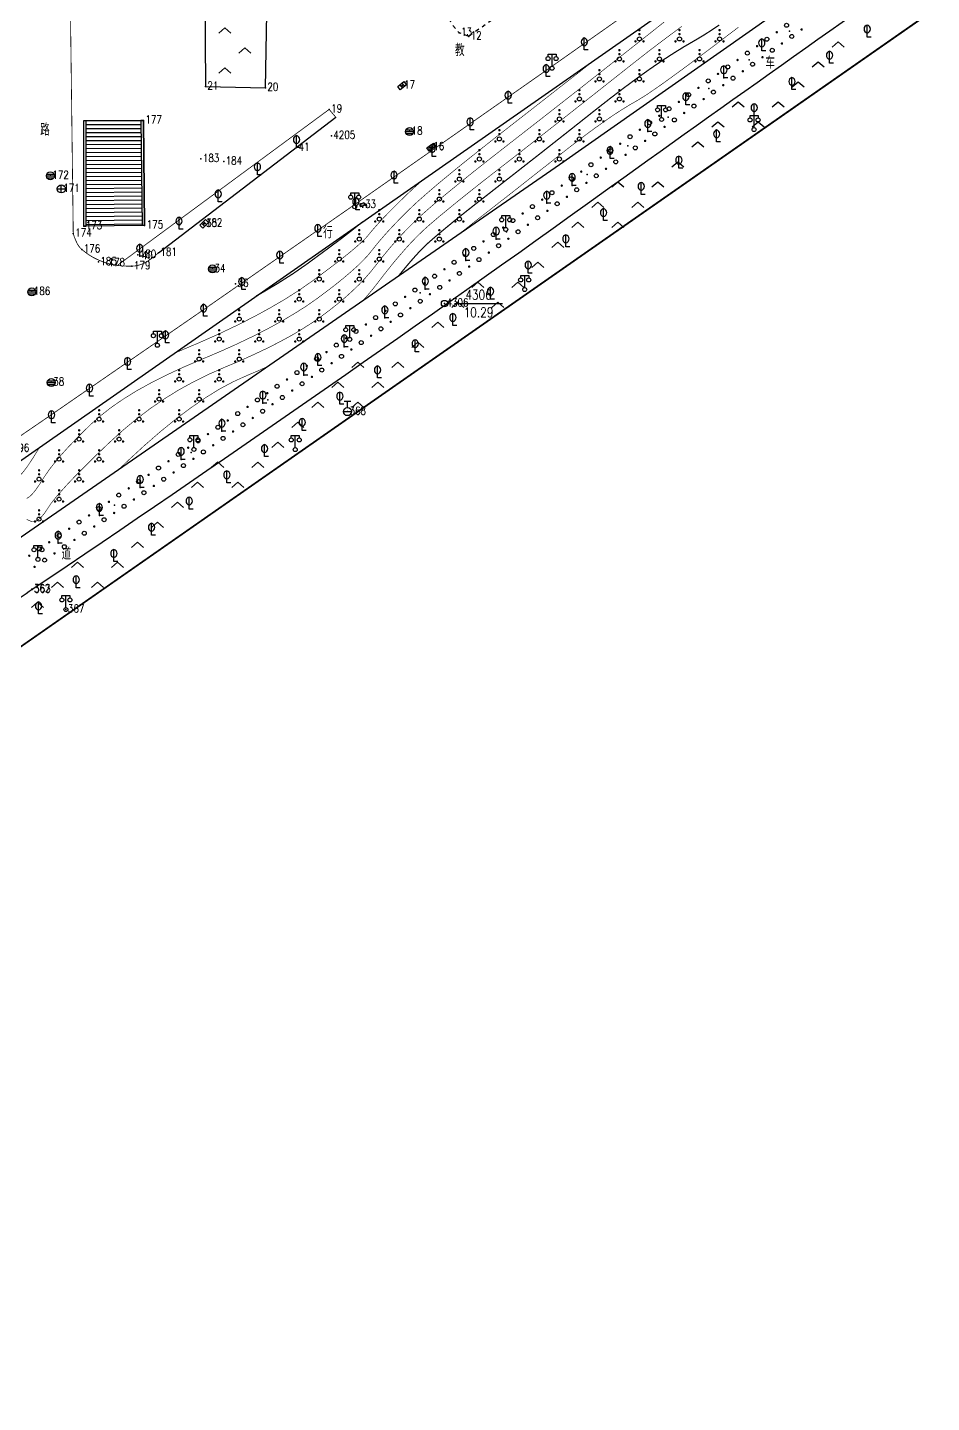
# Model space of a CAD drawing. Extents: x 1196 to 2163, y 619 to 1882.
# Drawn here: x 1879.5 to 1992.4, y 685.3 to 857.1 of the extents above; entities that cross this region are included whole.
import ezdxf
from ezdxf.enums import TextEntityAlignment as Align

# ---------------------------------------------------------------- set-up
doc = ezdxf.new("R2010")
doc.units = 0
doc.header["$LTSCALE"] = 0.5
doc.header["$PDSIZE"] = 0.2
doc.linetypes.add('X6', pattern=[2, 1, -1])
doc.layers.get('0').update_dxf_attribs({"linetype": 'CONTINUOUS'})
doc.layers.add('ASSIST', color=7, linetype='CONTINUOUS', plot=False)
for name, color, linetype in [('COMPONENT', 4, 'CONTINUOUS'), ('DGX', 2, 'CONTINUOUS'), ('DLDW', 11, 'CONTINUOUS'), ('DLSS', 4, 'CONTINUOUS'), ('GXYZ', 2, 'CONTINUOUS'), ('JMD', 6, 'CONTINUOUS'), ('KZD', 1, 'CONTINUOUS'), ('ZBTZ', 3, 'CONTINUOUS'), ('ZDH', 1, 'CONTINUOUS')]:
    doc.layers.add(name, color=color, linetype=linetype)
doc.styles.add('HZ', font='rs.shx', dxfattribs={"width": 0.8, "bigfont": 'hztxt.shx'})
doc.linetypes.add('1161', pattern='A,0,[149,AAA.SHX,S=0.15,R=0,X=0,Y=0],-1.6', length=1.6)

# ---------------------------------------------------------------- blocks, each defined once
blk = doc.blocks.new('gcbj0103')
for p, q in [((-1, 0), (1, 0)), ((-0.9, 0.43), (0.9, 0.43)), ((-0.88, -0.47), (0.88, -0.47))]:
    blk.add_line(p, q)
blk.add_circle((0, 0), 1)
blk = doc.blocks.new('gc041')
for p, q in [((-1, 0.5), (1, 0.5)), ((-1, -0.5), (-1, 0.5)), ((-0.33, 0.5), (-0.33, -0.5)), ((0.33, 0.5), (0.33, -0.5)), ((1, 0.5), (1, -0.5)), ((1, -0.5), (-1, -0.5))]:
    blk.add_line(p, q)
blk = doc.blocks.new('gc097')
for p, q in [((-1, 2.9), (-1, 3.5)), ((-1, 3.5), (1, 3.5)), ((0, 0.5), (0, 3.5)), ((1, 3.5), (1, 2.9))]:
    blk.add_line(p, q)
for centre in [(-1, 2.4), (0, 0), (1, 2.4)]:
    blk.add_circle(centre, 0.5)
blk = doc.blocks.new('gc211')
for p, q in [((0, 0), (-1.5, -1.32)), ((1.5, -1.32), (0, 0))]:
    blk.add_line(p, q)
blk = doc.blocks.new('gcbj0612')
for p, q in [((-0.75, 0.26), (0.16, 0.53)), ((-0.57, -0.34), (0.34, -0.07))]:
    blk.add_line(p, q)
at = {"flags": 128}
for points in [[(-0.73, 0.26), (-0.77, 0.25), (-0.79, 0.23), (-0.81, 0.19), (-0.83, 0.15), (-0.84, 0.1), (-0.84, 0.05), (-0.84, -0.01), (-0.83, -0.07), (-0.81, -0.12), (-0.79, -0.18), (-0.77, -0.23), (-0.74, -0.27), (-0.7, -0.3), (-0.67, -0.33), (-0.63, -0.34), (-0.6, -0.34), (-0.57, -0.34), (-0.54, -0.32), (-0.51, -0.29), (-0.49, -0.25), (-0.48, -0.2), (-0.47, -0.15), (-0.47, -0.1), (-0.48, -0.04), (-0.49, 0.02), (-0.51, 0.07), (-0.54, 0.13), (-0.56, 0.17), (-0.6, 0.21), (-0.63, 0.24), (-0.67, 0.26), (-0.7, 0.27)], [(-0.71, 0.18), (-0.72, 0.17), (-0.75, 0.12), (-0.75, 0.04), (-0.74, -0.06), (-0.7, -0.15), (-0.66, -0.22), (-0.62, -0.25), (-0.6, -0.26), (-0.59, -0.24), (-0.57, -0.2), (-0.56, -0.12), (-0.58, -0.02), (-0.61, 0.08), (-0.66, 0.14), (-0.7, 0.17)]]:
    blk.add_lwpolyline(points, close=True, dxfattribs=at)
blk.add_lwpolyline([(0.3, -0.08), (0.33, -0.07), (0.36, -0.05), (0.38, -0.02), (0.4, 0.02), (0.41, 0.07), (0.42, 0.12), (0.41, 0.18), (0.41, 0.23), (0.39, 0.29), (0.37, 0.35), (0.35, 0.4), (0.32, 0.44), (0.28, 0.48), (0.25, 0.51), (0.21, 0.52), (0.18, 0.53), (0.15, 0.52)], dxfattribs=at)
at = {"extrusion": (0, 0, -1), "flags": 128}
blk.add_lwpolyline([(-0.4, 0.25), (-0.51, 0.28), (-0.61, 0.29), (-0.69, 0.27), (-0.77, 0.2), (-0.81, 0.09), (-0.82, -0.01), (-0.8, -0.06), (-0.76, -0.08), (-0.7, -0.09), (-0.64, -0.09), (-0.59, -0.07), (-0.57, -0.04), (-0.59, -0.01), (-0.63, 0.02), (-0.69, 0.03), (-0.75, 0.03), (-0.79, 0.02), (-0.84, -0.01), (-0.89, -0.1), (-0.91, -0.19), (-0.9, -0.29), (-0.87, -0.38)], dxfattribs=at)
blk.add_lwpolyline([(-0.09, -0.2), (-0.22, -0.54), (0.05, -0.54)], close=True)
blk = doc.blocks.new('gc143')
for p, q in [((0, 0), (0, 3)), ((1, 0), (0, 0))]:
    blk.add_line(p, q)
for centre, start, end in [((0.225, 2), 102.68038, 257.31962), ((-0.225, 2), 282.68038, 77.31962)]:
    blk.add_arc(centre, 1.025, start, end)
blk = doc.blocks.new('gc253')
at = {"const_width": 0.3}
blk.add_lwpolyline([(-0.15, 0, 1), (0.15, 0, 1)], format="xyb", close=True, dxfattribs=at)
blk = doc.blocks.new('gc170')
at = {"linetype": 'Continuous'}
blk.add_circle((0, 0), 0.5, dxfattribs=at)
blk = doc.blocks.new('gc160')
at = {"const_width": 0.3}
for points in [[(-0.15, 2.2, 1), (0.15, 2.2, 1)], [(-0.15, 1.2, 1), (0.15, 1.2, 1)], [(-1.15, -0.6, 1), (-0.85, -0.6, 1)], [(0.85, -0.6, 1), (1.15, -0.6, 1)]]:
    blk.add_lwpolyline(points, format="xyb", close=True, dxfattribs=at)
blk.add_circle((0, 0), 0.5)
blk = doc.blocks.new('gcbj0102')
for p, q in [((-1, 0), (1, 0)), ((0, -1), (0, 1))]:
    blk.add_line(p, q)
blk.add_circle((0, 0), 1)
blk = doc.blocks.new('gc133')
for p, q in [((-1, 0), (1, 0)), ((-0.8, 2.6), (0.8, 2.6)), ((0, 1), (0, 2.6))]:
    blk.add_line(p, q)
blk.add_circle((0, 0), 1)
blk = doc.blocks.new('gc117')
blk.add_circle((0, 0), 0.8)
blk.add_point((0, 0))

msp = doc.modelspace()

# ---------------------------------------------------------------- linework, layer by layer
at = {"linetype": 'Continuous'}
msp.add_line((1895.88, 828.95, 15.28), (1918.04, 845.88, 15.42), dxfattribs=at)
for p in [(1974.73, 856.64), (1969.68, 853.06), (1966.51, 850.81), (1964.62, 849.47), (1959.56, 845.89), (1957.03, 844.09), (1954.51, 842.31), (1949.45, 838.72), (1947.55, 837.37), (1944.39, 835.14), (1939.34, 831.56), (1938.07, 830.66), (1934.28, 827.97), (1928.58, 823.94), (1929.22, 824.39), (1924.17, 820.81), (1919.1, 817.22), (1919.11, 817.23), (1914.04, 813.67), (1908.93, 810.16), (1909.56, 810.59), (1903.82, 806.65), (1898.71, 803.14), (1899.98, 804.01), (1893.6, 799.63), (1890.4, 797.43), (1888.5, 796.12), (1883.36, 792.65), (1880.77, 790.93)]:
    msp.add_point(p, dxfattribs=at)
at = {"layer": 'ASSIST', "linetype": 'Continuous', "flags": 128}
msp.add_lwpolyline([(1886.56, 832.28), (1886.56, 845.49), (1894, 845.49), (1894.16, 832.37)], close=True, dxfattribs=at)
at = {"layer": 'DGX', "linetype": 'Continuous', "const_width": 0.075}
for points in [[(1879.41, 795.63), (1879.72, 795.51), (1879.98, 795.39), (1880.25, 795.36), (1880.52, 795.41), (1880.81, 795.56), (1881.11, 795.79), (1881.41, 796.11), (1881.73, 796.52), (1882.05, 797.01), (1882.46, 797.62), (1883.03, 798.34), (1883.76, 799.19), (1884.64, 800.16), (1885.69, 801.26), (1886.9, 802.47), (1888.27, 803.82), (1889.8, 805.28), (1891.43, 806.76), (1893.1, 808.15), (1894.82, 809.46), (1896.58, 810.67), (1898.38, 811.79), (1900.23, 812.81), (1902.12, 813.75), (1904.05, 814.6), (1905.95, 815.4), (1907.74, 816.21), (1909.43, 817.01), (1911.01, 817.81), (1912.48, 818.61), (1913.84, 819.42), (1915.1, 820.22), (1916.25, 821.02), (1917.31, 821.82), (1918.31, 822.61), (1919.25, 823.4), (1920.11, 824.18), (1920.92, 824.96), (1921.66, 825.73), (1922.33, 826.5), (1922.94, 827.26), (1923.53, 828.02), (1924.12, 828.75), (1924.72, 829.48), (1925.34, 830.19), (1925.96, 830.88), (1926.6, 831.56), (1927.24, 832.22), (1927.9, 832.87), (1928.65, 833.58), (1929.6, 834.42), (1930.74, 835.4), (1932.07, 836.5), (1933.59, 837.74), (1935.3, 839.12), (1937.2, 840.62), (1939.3, 842.26), (1941.52, 843.99), (1943.82, 845.78), (1946.18, 847.63), (1948.62, 849.54), (1951.12, 851.52), (1953.7, 853.55), (1956.35, 855.64), (1959.06, 857.79)], [(1921.39, 822.95), (1921.84, 823.44), (1922.6, 824.34), (1923.34, 825.28), (1924.05, 826.21), (1924.75, 827.09), (1925.42, 827.92), (1926.08, 828.69), (1926.71, 829.42), (1927.32, 830.09), (1927.91, 830.71), (1928.48, 831.28), (1929.11, 831.88), (1929.91, 832.59), (1930.87, 833.41), (1932, 834.34), (1933.28, 835.39), (1934.73, 836.55), (1936.33, 837.82), (1938.1, 839.2), (1939.98, 840.66), (1941.92, 842.18), (1943.92, 843.74), (1945.97, 845.35), (1948.09, 847.02), (1950.26, 848.73), (1952.5, 850.5), (1954.79, 852.31), (1957.06, 854.09), (1959.22, 855.73), (1961.26, 857.24)], [(1933.25, 831.15), (1933.58, 831.41), (1934.6, 832.21), (1935.71, 833.09), (1936.9, 834.01), (1938.12, 834.97), (1939.38, 835.95), (1940.68, 836.97), (1942.02, 838.03), (1943.39, 839.11), (1944.81, 840.22), (1946.25, 841.37), (1947.69, 842.49), (1949.05, 843.53), (1950.34, 844.48), (1951.56, 845.35), (1952.7, 846.14), (1953.78, 846.84), (1954.79, 847.46), (1955.72, 847.99), (1956.94, 848.75), (1958.82, 850.05), (1961.34, 851.88), (1964.52, 854.24), (1968.34, 857.14)], [(1879.43, 798.26), (1879.68, 798.4), (1879.96, 798.64), (1880.28, 798.98), (1880.62, 799.42), (1881, 799.97), (1881.4, 800.61), (1881.87, 801.32), (1882.42, 802.09), (1883.06, 802.89), (1883.78, 803.74), (1884.59, 804.64), (1885.49, 805.58), (1886.47, 806.57), (1887.53, 807.6), (1888.72, 808.64), (1890.05, 809.68), (1891.54, 810.7), (1893.17, 811.71), (1894.96, 812.7), (1896.9, 813.68), (1898.98, 814.65), (1901.22, 815.61), (1903.47, 816.56), (1905.59, 817.51), (1907.58, 818.46), (1909.45, 819.41), (1911.19, 820.36), (1912.8, 821.31), (1914.29, 822.25), (1915.65, 823.2), (1916.9, 824.13), (1918.03, 825), (1919.06, 825.83), (1919.97, 826.61), (1920.78, 827.34), (1921.48, 828.03), (1922.07, 828.66), (1922.55, 829.25), (1923, 829.82), (1923.49, 830.42), (1924.03, 831.04), (1924.6, 831.68), (1925.22, 832.34), (1925.88, 833.03), (1926.58, 833.74), (1927.32, 834.47), (1928.19, 835.29), (1929.29, 836.26), (1930.6, 837.39), (1932.14, 838.67), (1933.89, 840.1), (1935.87, 841.68), (1938.07, 843.42), (1940.49, 845.31), (1943.06, 847.31), (1945.71, 849.39), (1948.45, 851.53), (1950.96, 853.5)], [(1897.82, 816.38), (1898.39, 816.62), (1900.98, 817.72), (1903.43, 818.81), (1905.74, 819.91), (1907.89, 821), (1909.9, 822.1), (1911.77, 823.2), (1913.48, 824.29), (1915.06, 825.39), (1916.48, 826.44), (1917.75, 827.4), (1918.87, 828.26), (1919.83, 829.04), (1920.64, 829.72), (1921.3, 830.32), (1921.81, 830.82), (1922.16, 831.23), (1922.48, 831.63), (1922.87, 832.08), (1923.33, 832.6), (1923.86, 833.17), (1924.47, 833.81), (1925.15, 834.5), (1925.91, 835.25), (1926.74, 836.07), (1927.73, 837), (1928.97, 838.1), (1929.22, 838.32)], [(1890.95, 801.9), (1892.07, 802.97), (1894.14, 804.88), (1896.16, 806.63), (1898.1, 808.21), (1899.99, 809.62), (1901.81, 810.87), (1903.56, 811.95), (1905.25, 812.85), (1906.88, 813.59), (1908.43, 814.25), (1909.5, 814.73)], [(1872.06, 798.39), (1872.75, 798.73), (1874.15, 799.4), (1875.34, 799.96), (1876.33, 800.41), (1877.13, 800.74), (1877.72, 800.96), (1878.12, 801.07), (1878.31, 801.07), (1878.43, 801.06), (1878.61, 801.17), (1878.84, 801.39), (1879.12, 801.73), (1879.45, 802.17), (1879.83, 802.74), (1880.27, 803.41), (1880.76, 804.2), (1881.05, 804.67)]]:
    msp.add_lwpolyline(points, dxfattribs=at)
at = {"layer": 'DGX', "color": 3, "linetype": 'Continuous', "const_width": 0.15}
for points in [[(1925.87, 826.05), (1926.12, 826.36), (1926.81, 827.2), (1927.45, 827.95), (1928.04, 828.62), (1928.57, 829.19), (1929.05, 829.68), (1929.57, 830.17), (1930.23, 830.75), (1931.01, 831.42), (1931.93, 832.18), (1932.97, 833.04), (1934.15, 833.98), (1935.46, 835.02), (1936.91, 836.14), (1938.44, 837.34), (1940.02, 838.57), (1941.65, 839.85), (1943.33, 841.16), (1945.05, 842.52), (1946.83, 843.92), (1948.65, 845.36), (1950.52, 846.84), (1952.37, 848.29), (1954.13, 849.63), (1955.8, 850.86), (1957.37, 851.98), (1958.86, 853), (1960.25, 853.9), (1961.54, 854.7), (1962.75, 855.4), (1964.13, 856.22), (1965.94, 857.41)], [(1908.11, 823.57), (1908.62, 823.84), (1910.73, 825.09), (1912.68, 826.33), (1914.46, 827.57), (1916.06, 828.75), (1917.47, 829.79), (1918.68, 830.69), (1919.69, 831.47), (1920.5, 832.11), (1921.12, 832.61), (1921.39, 832.84)]]:
    msp.add_lwpolyline(points, dxfattribs=at)
at = {"layer": 'DLSS', "linetype": 'Continuous', "flags": 128}
for points, const_width in [([(1881.04, 1189.06), (1881.14, 1156.87), (1885.24, 831.35)], 0.1), ([(1872.96, 775.75), (2152.33, 970.64)], 0.2), ([(1917.21, 846.87), (1890.75, 827.37)], 0.1), ([(1895.88, 828.95), (1918.04, 845.88), (1917.21, 846.87)], 0.1)]:
    msp.add_lwpolyline(points, dxfattribs=dict(at, const_width=const_width))
at = {"layer": 'DLSS', "linetype": 'X6', "elevation": 14.01, "flags": 128}
for points in [[(1986.56, 892.61), (1934.64, 855.99)], [(1934.64, 855.99), (1933.43, 856.44), (1932.47, 857.59), (1932.27, 858.08)]]:
    msp.add_lwpolyline(points, dxfattribs=at)
at = {"layer": 'DLSS', "linetype": 'Continuous', "const_width": 0.1}
msp.add_lwpolyline([(1706.59, 721.05, 0.017307), (1740.62, 730.2, 0.029753), (1759.84, 737.37, 0.002264), (1797.93, 754.41, 0.016867), (1802.95, 756.89, 0.005613), (1818.87, 765.67, 0.016551), (1824.13, 768.88, 0.004146), (1824.78, 769.32, 0.000071), (1862.92, 795.31, 0.002848), (1919.74, 834.52, 0.002246), (1991.3, 884.98)], format="xyb", dxfattribs=at)
at = {"layer": 'DLSS', "linetype": 'Continuous', "flags": 128}
msp.add_lwpolyline([(1895.88, 828.95, 0.1, 0.1, -0.079505), (1894.09, 827.66, 0.1, 0.1, -0.112858), (1892.57, 827.28, 0.1, 0.1, -0.03502), (1890.75, 827.37, 0.1, 0.1, -0.045935), (1889.4, 827.67, 0.1, 0.1, -0.049643), (1887.72, 828.38, 0.1, 0.1, -0.052554), (1886.31, 829.37, 0.1, 0.1, -0.091412), (1885.77, 830.04, 0.1, 0.1, -0.055567), (1885.24, 831.35, 0.1, 0.1, 0)], format="xyseb", dxfattribs=at)
at = {"layer": 'JMD', "linetype": 'Continuous'}
for p, q in [((1886.56, 845.49), (1886.86, 845.49)), ((1886.56, 832.28), (1886.56, 845.49)), ((1886.86, 832.28), (1886.86, 845.49)), ((1886.86, 845.49), (1893.7, 845.48)), ((1894, 845.49), (1893.7, 845.48)), ((1893.7, 845.48), (1893.86, 832.37)), ((1894.16, 832.37), (1894, 845.49)), ((1886.86, 844.99), (1893.7, 844.99)), ((1886.86, 844.49), (1893.71, 844.49)), ((1886.86, 843.99), (1893.71, 843.99)), ((1886.86, 843.49), (1893.72, 843.5)), ((1886.86, 842.99), (1893.73, 843)), ((1886.86, 842.49), (1893.73, 842.51)), ((1886.86, 841.99), (1893.74, 842.01)), ((1886.86, 841.49), (1893.75, 841.51)), ((1886.86, 840.99), (1893.75, 841.02)), ((1886.86, 840.49), (1893.76, 840.52)), ((1886.86, 839.99), (1893.76, 840.02)), ((1886.86, 839.49), (1893.77, 839.53)), ((1886.86, 838.99), (1893.78, 839.03)), ((1886.86, 838.49), (1893.78, 838.53)), ((1886.86, 837.99), (1893.79, 838.04)), ((1886.86, 837.49), (1893.8, 837.54)), ((1886.86, 836.99), (1893.8, 837.05)), ((1886.86, 836.49), (1893.81, 836.55)), ((1886.86, 835.99), (1893.81, 836.05)), ((1886.86, 835.49), (1893.82, 835.56)), ((1886.86, 834.99), (1893.83, 835.06)), ((1886.86, 834.49), (1893.83, 834.56)), ((1886.86, 833.99), (1893.84, 834.07)), ((1886.86, 833.49), (1893.85, 833.57)), ((1886.56, 832.28), (1886.86, 832.28)), ((1886.86, 832.99), (1893.85, 833.07)), ((1886.86, 832.49), (1893.86, 832.58)), ((1894.16, 832.37), (1893.86, 832.37))]:
    msp.add_line(p, q, dxfattribs=at)
at = {"layer": 'KZD', "linetype": 'Continuous'}
msp.add_line((1932.87, 822.61), (1938.87, 822.61), dxfattribs=at)
at = {"layer": 'ZBTZ', "linetype": '1161', "flags": 128}
msp.add_lwpolyline([(2121.82, 1026.51), (2151.19, 995.67), (2151.42, 993.36), (2151.53, 990.43), (2151.53, 989.01), (2151.38, 988.34), (2151, 986.93), (2150.02, 985.07), (2148.29, 982.5), (2146.19, 980.09), (2145.7, 979.78), (2096.33, 944.91), (2043.54, 908.4), (1945.97, 839.94), (1866.41, 784.94), (1844, 770.51), (1793.75, 739.61), (1787.35, 736.36), (1781.6, 733.16), (1764.84, 723.95), (1752.6, 717.55), (1721.55, 702.1), (1708.19, 695.67), (1705.97, 707.37), (1715.25, 709.14), (1713.33, 719.29), (1713.39, 719.89), (1741.42, 727.61), (1760.94, 734.89), (1799.05, 751.94), (1804.24, 754.5), (1825.48, 766.53), (1841.91, 776.8), (1864.56, 793.15), (1992.85, 882.76), (2000.01, 888.8), (2003.78, 892.56), (2012.65, 902.66), (2015.54, 906.34), (2020.91, 915), (2025.38, 925.02), (2030.02, 940.68), (2031.48, 947.7), (2032.67, 959.12), (2038.74, 959.05), (2038.79, 969.11), (2032.71, 969.19), (2030.8, 1037.78), (2029.78, 1088.82), (2027.96, 1095.29), (2025.31, 1099.93), (2022.41, 1105.06), (2019.03, 1109.61), (2017.02, 1111.92), (2001.14, 1128.32), (1942.65, 1190.71), (1941.55, 1191.89), (1941.02, 1193.1), (1940.91, 1193.98), (1940.93, 1194.88), (1941.08, 1195.88), (1941.44, 1197.02), (1942.05, 1198.13), (1942.56, 1198.77), (1943.3, 1199.49), (1944.46, 1200.39), (1945.46, 1200.71), (1947.06, 1201.06), (1949.3, 1201.03), (1953.93, 1200.94), (1955.83, 1200.74), (2121.12, 1027.25)], close=True, dxfattribs=at)
at = {"layer": 'ZBTZ', "linetype": 'Continuous', "flags": 128}
msp.add_lwpolyline([(1712.61, 685.29), (1799.02, 729.95), (1805.16, 733.47), (1828.1, 750.84), (1854.79, 767.91), (1872.96, 775.75), (2152.33, 970.64)], dxfattribs=at)
msp.add_lwpolyline([(2046.94, 903.45, 0.005433), (1949.47, 835.06, -0.007658), (1880.11, 786.86, -0.00086), (1874.12, 782.84, -0.001175), (1869.72, 779.93, -0.005991), (1847.19, 765.42, -0.003325), (1806.09, 740.04, -0.001199), (1797.98, 735.13, -0.007573), (1796.69, 734.38, -0.018669), (1793.74, 732.86, 0.015755), (1790.23, 731.09, 0.003774), (1784.56, 727.94, -0.003526), (1778.49, 724.56, -0.000878), (1767.7, 718.68, -0.003996), (1765.32, 717.41, -0.000411), (1761.09, 715.2, 0.000304), (1755.38, 712.23, 0.000159), (1752.75, 710.85, -0.000182), (1750.45, 709.65, -0.004776), (1744.63, 706.68, -0.002409)], format="xyb", dxfattribs=at)
at = {"layer": 'ZBTZ', "linetype": 'Continuous', "elevation": 16.09, "flags": 128}
msp.add_lwpolyline([(1901.68, 861.38), (1901.74, 849.71), (1909.24, 849.57), (1909.46, 861.23)], close=True, dxfattribs=at)
at = {"layer": 'ZDH', "linetype": 'Continuous'}
for p in [(1933.43, 856.44, 15.15), (1933.43, 856.44, 15.15), (1933.43, 856.44, 15.15), (1934.64, 855.99, 15.05), (1934.64, 855.99, 15.05), (1934.64, 855.99, 15.05), (1901.74, 849.71, 15.57), (1901.74, 849.71, 15.57), (1901.74, 849.71, 15.57), (1909.24, 849.57, 15.6), (1909.24, 849.57, 15.6), (1909.24, 849.57, 15.6), (1926.32, 849.83, 15.18), (1926.32, 849.83, 15.18), (1926.32, 849.83, 15.18), (1894, 845.49, 21.11), (1917.21, 846.87, 15.42), (1917.21, 846.87, 15.42), (1917.21, 846.87, 15.42), (1927.26, 844.09, 15.25), (1927.26, 844.09, 15.25), (1927.26, 844.09, 15.25), (1913.14, 842.09, 15.53), (1913.14, 842.09, 15.53), (1913.14, 842.09, 15.53), (1917.48, 843.58, 15.31), (1929.97, 842.16, 15.18), (1929.97, 842.16, 15.18), (1929.97, 842.16, 15.18), (1901.18, 840.68, 15.45), (1904.03, 840.35, 15.44), (1882.38, 838.57, 15.27), (1883.75, 836.94, 15.25), (1921.44, 834.92, 15.43), (1921.44, 834.92, 15.43), (1921.44, 834.92, 15.43), (1886.56, 832.28, 15.38), (1894.16, 832.37, 15.41), (1901.56, 832.62, 15.31), (1901.59, 832.56, 15.3), (1901.59, 832.56, 15.3), (1901.59, 832.56, 15.3), (1885.24, 831.35, 15.23), (1886.31, 829.37, 15.24), (1893.3, 828.68, 15.47), (1893.55, 828.51, 15.45), (1893.55, 828.51, 15.45), (1893.55, 828.51, 15.45), (1895.88, 828.95, 15.28), (1888.38, 827.8, 15.25), (1889.4, 827.67, 15.24), (1892.57, 827.28, 15.28), (1902.64, 826.93, 15.36), (1902.64, 826.93, 15.36), (1902.64, 826.93, 15.36), (1905.51, 825.07, 15.77), (1905.51, 825.07, 15.77), (1905.51, 825.07, 15.77), (1880.06, 824.06, 15.21), (1931.61, 822.61, 10.29), (1931.62, 822.61, 10.29), (1931.62, 822.61, 10.29), (1931.62, 822.61, 10.29), (1931.62, 822.61, 10.29), (1931.62, 822.61, 10.29), (1931.62, 822.61, 10.29), (1882.49, 812.74, 15.11), (1882.49, 812.74, 15.11), (1882.49, 812.74, 15.11), (1919.5, 809.1, 10.77), (1919.5, 809.1, 10.77), (1880.07, 786.92, 11.69), (1880.07, 786.92, 11.69), (1880.11, 786.86, 11.69), (1880.11, 786.86, 11.69), (1884.32, 784.37, 11.74), (1884.32, 784.37, 11.74)]:
    msp.add_point(p, dxfattribs=at)

# ---------------------------------------------------------------- block references
at = {"layer": 'COMPONENT', "linetype": 'Continuous', "xscale": 0.5, "yscale": 0.5}
for name, p in [('gcbj0103', (1927.26, 844.09, 15.43)), ('gcbj0103', (1882.38, 838.57, 15.27)), ('gcbj0102', (1883.75, 836.94, 15.25)), ('gcbj0612', (1921.44, 834.92, 15.43)), ('gcbj0103', (1902.64, 826.93, 15.43)), ('gcbj0103', (1880.06, 824.06, 15.21)), ('gcbj0103', (1882.49, 812.74, 15.43))]:
    msp.add_blockref(name, p, dxfattribs=at)
at = {"layer": 'DLDW', "linetype": 'Continuous', "xscale": 0.5, "yscale": 0.5}
for p in [(1945.05, 852.01, 14.66), (1958.73, 845.61, 8.39), (1970.28, 844.35, 11.78), (1920.4, 834.7, 14.66), (1939.26, 831.87, 8.39), (1941.63, 824.36, 11.78), (1919.78, 818.13, 8.39), (1895.75, 817.39, 14.66), (1900.31, 804.38, 8.39), (1912.97, 804.36, 11.78), (1880.83, 790.64, 8.39), (1884.32, 784.37, 11.74)]:
    msp.add_blockref('gc097', p, dxfattribs=at)
at = {"layer": 'GXYZ', "linetype": 'Continuous', "xscale": 0.5, "yscale": 0.5, "zscale": 0.5}
for p, rotation in [((1926.32, 849.83, 15.18), 39.13727794964452), ((1929.97, 842.16, 15.18), 36.45651497924128), ((1901.59, 832.56, 15.3), 45.01788222435399)]:
    msp.add_blockref('gc041', p, dxfattribs=dict(at, rotation=rotation))
at = {"layer": 'GXYZ', "linetype": 'Continuous', "xscale": 0.5, "yscale": 0.5}
msp.add_blockref('gc133', (1919.5, 809.1, 10.77), dxfattribs=at)
at = {"layer": 'KZD', "linetype": 'Continuous', "xscale": 0.5, "yscale": 0.5}
msp.add_blockref('gc117', (1931.62, 822.61, 10.29), dxfattribs=at)
at = {"layer": 'ZBTZ', "linetype": 'Continuous', "xscale": 0.5, "yscale": 0.5}
for name, p, rotation in [('gc170', (1974.34, 857.38, 15.84), 215.3294433869797), ('gc170', (1971.89, 855.64, 15.84), 215.3607922296373), ('gc253', (1973.12, 856.51, 15.84), 215.3451178083085), ('gc170', (1975, 855.98, 15.84), 35.33229477058372), ('gc253', (1976.22, 856.85, 15.84), 35.316616013437), ('gc170', (1969.45, 853.9, 15.84), 215.3921410722949), ('gc253', (1970.67, 854.77, 15.84), 215.3764666509661), ('gc170', (1972.55, 854.25, 15.84), 35.36365228487717), ('gc253', (1973.77, 855.11, 15.84), 35.34797352773044), ('gc170', (1967, 852.17, 15.84), 215.4234899149525), ('gc253', (1968.23, 853.04, 15.84), 215.4078154936238), ('gc170', (1970.1, 852.51, 15.84), 35.39500979917061), ('gc253', (1971.33, 853.38, 15.84), 35.37933104202389), ('gc170', (1964.56, 850.43, 15.84), 215.4548387576101), ('gc253', (1965.78, 851.3, 15.84), 215.4391643362813), ('gc170', (1967.66, 850.77, 15.84), 35.42636731346406), ('gc253', (1968.88, 851.64, 15.84), 35.41068855631734), ('gc170', (1962.12, 848.69, 15.84), 215.4861876002678), ('gc253', (1963.34, 849.56, 15.84), 215.4705131789389), ('gc170', (1965.21, 849.03, 15.84), 35.45772482775751), ('gc253', (1966.44, 849.9, 15.84), 35.44204607061079), ('gc170', (1959.67, 846.94, 15.84), 215.5175364429253), ('gc253', (1960.89, 847.81, 15.84), 215.5018620215965), ('gc170', (1962.77, 847.29, 15.84), 35.48908234205096), ('gc253', (1963.99, 848.16, 15.84), 35.47340358490423), ('gc170', (1957.23, 845.2, 15.84), 215.5488852855829), ('gc253', (1958.45, 846.07, 15.84), 215.5332108642542), ('gc170', (1960.33, 845.55, 15.84), 35.52043985634441), ('gc253', (1961.55, 846.42, 15.84), 35.50476109919769), ('gc170', (1954.79, 843.46, 15.84), 215.5802341282406), ('gc253', (1956.01, 844.33, 15.84), 215.5645597069117), ('gc170', (1957.89, 843.8, 15.84), 35.55179737063782), ('gc253', (1959.11, 844.68, 15.84), 35.53611861349111), ('gc170', (1952.35, 841.71, 15.84), 215.6115829708981), ('gc253', (1953.57, 842.58, 15.84), 215.5959085495693), ('gc170', (1955.45, 842.06, 15.84), 35.58315488493127), ('gc253', (1956.67, 842.93, 15.84), 35.56747612778455), ('gc170', (1949.91, 839.96, 15.84), 215.6429318135557), ('gc253', (1951.13, 840.84, 15.84), 215.6272573922269), ('gc170', (1953.01, 840.31, 15.84), 35.61451239922472), ('gc253', (1954.23, 841.19, 15.84), 35.598833642078), ('gc170', (1947.48, 838.21, 15.84), 215.6742806562133), ('gc253', (1948.7, 839.09, 15.84), 215.6586062348845), ('gc170', (1950.57, 838.57, 15.84), 35.64586991351817), ('gc253', (1951.79, 839.44, 15.84), 35.63019115637145), ('gc170', (1945.04, 836.46, 15.84), 215.6186707514486), ('gc253', (1946.26, 837.34, 15.84), 215.64987903064), ('gc170', (1948.13, 836.82, 15.84), 35.67522129697009), ('gc253', (1949.35, 837.69, 15.84), 35.66154867066489), ('gc170', (1942.6, 834.72, 15.84), 215.556254193066), ('gc253', (1943.82, 835.59, 15.84), 215.5874624722573), ('gc170', (1945.69, 835.07, 15.84), 35.61283908635136), ('gc253', (1946.91, 835.94, 15.84), 35.64403019166075), ('gc170', (1940.16, 832.98, 15.84), 215.4938376346833), ('gc253', (1941.38, 833.85, 15.84), 215.5250459138746), ('gc170', (1943.25, 833.32, 15.84), 35.55045687573264), ('gc253', (1944.47, 834.2, 15.84), 35.58164798104202), ('gc170', (1937.71, 831.23, 15.84), 215.4314210763006), ('gc253', (1938.94, 832.1, 15.84), 215.462629355492), ('gc170', (1940.81, 831.58, 15.84), 35.48807466511398), ('gc253', (1942.03, 832.45, 15.84), 35.5192657704233), ('gc170', (1935.27, 829.5, 15.84), 215.3690045179179), ('gc253', (1936.49, 830.37, 15.84), 215.4002127971093), ('gc170', (1938.37, 829.84, 15.84), 35.42569245449524), ('gc253', (1939.59, 830.71, 15.84), 35.45688355980458), ('gc253', (1934.05, 828.63, 15.84), 215.3377962387266), ('gc170', (1935.92, 828.1, 15.84), 35.36331024387652), ('gc253', (1937.15, 828.97, 15.84), 35.39450134918586), ('gc253', (1931.6, 826.89, 15.84), 215.2753796803439), ('gc170', (1932.82, 827.76, 15.84), 215.3065879595352), ('gc170', (1933.48, 826.37, 15.84), 35.3009280332578), ('gc253', (1934.7, 827.23, 15.84), 35.33211913856713), ('gc253', (1929.15, 825.16, 15.84), 215.2129631219612), ('gc170', (1930.37, 826.03, 15.84), 215.2441714011526), ('gc170', (1931.03, 824.63, 15.84), 35.23854582263908), ('gc253', (1932.25, 825.5, 15.84), 35.26973692794842), ('gc253', (1926.69, 823.44, 15.84), 215.1505465635786), ('gc170', (1927.92, 824.3, 15.84), 215.1817548427699), ('gc170', (1928.58, 822.9, 15.84), 35.17616361202036), ('gc253', (1929.8, 823.77, 15.84), 35.20735471732969), ('gc253', (1924.24, 821.71, 15.84), 215.0881300051959), ('gc170', (1925.47, 822.57, 15.84), 215.1193382843872), ('gc170', (1926.12, 821.18, 15.84), 35.11378140140163), ('gc253', (1927.35, 822.04, 15.84), 35.14497250671101), ('gc253', (1921.79, 819.99, 15.84), 215.0257134468132), ('gc170', (1923.01, 820.85, 15.84), 215.0569217260045), ('gc170', (1923.67, 819.45, 15.84), 35.05139919078291), ('gc253', (1924.89, 820.32, 15.84), 35.0825902960923), ('gc253', (1919.33, 818.27, 15.84), 214.9632968884305), ('gc170', (1920.56, 819.13, 15.84), 214.9945051676218), ('gc170', (1921.21, 817.73, 15.84), 34.98901698016419), ('gc253', (1922.44, 818.59, 15.84), 35.02020808547356), ('gc253', (1916.87, 816.55, 15.84), 214.9008803300479), ('gc170', (1918.1, 817.41, 15.84), 214.9320886092391), ('gc170', (1918.75, 816.01, 15.84), 34.92663476954547), ('gc253', (1919.98, 816.87, 15.84), 34.95782587485485), ('gc253', (1914.41, 814.83, 15.84), 214.8384637716651), ('gc170', (1915.64, 815.69, 15.84), 214.8696720508565), ('gc170', (1916.29, 814.3, 15.84), 34.86425255892674), ('gc253', (1917.52, 815.15, 15.84), 34.89544366423613), ('gc253', (1911.94, 813.12, 15.84), 214.7760472132825), ('gc170', (1913.18, 813.98, 15.84), 214.8072554924738), ('gc170', (1913.83, 812.58, 15.84), 34.80187034830807), ('gc253', (1915.06, 813.44, 15.84), 34.8330614536174), ('gc253', (1909.48, 811.41, 15.84), 214.7136306548998), ('gc170', (1910.71, 812.27, 15.84), 214.7448389340911), ('gc170', (1911.36, 810.87, 15.84), 34.73948813768935), ('gc253', (1912.6, 811.73, 15.84), 34.77067924299867), ('gc253', (1907.01, 809.7, 15.84), 214.6512140965171), ('gc170', (1908.25, 810.56, 15.84), 214.6824223757084), ('gc170', (1908.9, 809.16, 15.84), 34.67710592707062), ('gc253', (1910.13, 810.02, 15.84), 34.70829703237995), ('gc253', (1904.54, 808, 15.84), 214.5887975381344), ('gc170', (1905.78, 808.85, 15.84), 214.6200058173258), ('gc170', (1906.43, 807.46, 15.84), 34.61472371645189), ('gc253', (1907.66, 808.31, 15.84), 34.64591482176124), ('gc170', (1900.84, 805.45, 15.84), 214.4951727005604), ('gc253', (1902.07, 806.3, 15.84), 214.5263809797518), ('gc170', (1903.31, 807.15, 15.84), 214.5575892589431), ('gc170', (1903.96, 805.76, 15.84), 34.55234150583317), ('gc253', (1905.2, 806.61, 15.84), 34.58353261114251), ('gc170', (1898.36, 803.75, 15.84), 214.4327561421777), ('gc253', (1899.6, 804.6, 15.84), 214.4639644213691), ('gc170', (1901.49, 804.06, 15.84), 34.48995929521445), ('gc253', (1902.72, 804.91, 15.84), 34.52115040052384), ('gc170', (1895.89, 802.05, 15.84), 214.370339583795), ('gc253', (1897.13, 802.9, 15.84), 214.4015478629864), ('gc170', (1899.01, 802.36, 15.84), 34.42757708459573), ('gc253', (1900.25, 803.21, 15.84), 34.45876818990511), ('gc170', (1893.41, 800.36, 15.84), 214.3079230254124), ('gc253', (1894.65, 801.21, 15.84), 214.3391313046037), ('gc170', (1896.54, 800.66, 15.84), 34.365194873977), ('gc253', (1897.78, 801.51, 15.84), 34.39638597928639), ('gc170', (1890.93, 798.67, 15.84), 214.2455064670297), ('gc253', (1892.17, 799.52, 15.84), 214.276714746221), ('gc170', (1894.06, 798.97, 15.84), 34.30281266335829), ('gc253', (1895.3, 799.82, 15.84), 34.33400376866767), ('gc170', (1888.45, 796.99, 15.84), 214.183089908647), ('gc253', (1889.69, 797.83, 15.84), 214.2142981878384), ('gc170', (1891.58, 797.28, 15.84), 34.24043045273956), ('gc253', (1892.82, 798.13, 15.84), 34.27162155804895), ('gc170', (1885.97, 795.3, 15.84), 214.1206733502644), ('gc253', (1887.21, 796.14, 15.84), 214.1518816294557), ('gc170', (1889.1, 795.6, 15.84), 34.17804824212089), ('gc253', (1890.34, 796.44, 15.84), 34.20923934743023), ('gc170', (1883.48, 793.62, 15.84), 214.0582567918816), ('gc253', (1884.73, 794.46, 15.84), 214.089465071073), ('gc170', (1886.62, 793.91, 15.84), 34.11566603150217), ('gc253', (1887.86, 794.75, 15.84), 34.1468571368115), ('gc170', (1881, 791.94, 15.84), 213.995840233499), ('gc253', (1882.24, 792.78, 15.84), 214.0270485126903), ('gc170', (1884.13, 792.23, 15.84), 34.05328382088344), ('gc253', (1885.38, 793.07, 15.84), 34.08447492619278), ('gc253', (1879.75, 791.1, 15.84), 213.9646319543076), ('gc170', (1881.65, 790.55, 15.84), 33.99090161026471), ('gc253', (1882.89, 791.39, 15.84), 34.02209271557405), ('gc253', (1880.4, 789.71, 15.84), 33.95971050495534)]:
    msp.add_blockref(name, p, dxfattribs=dict(at, rotation=rotation))
for name, p in [('gc143', (1984.43, 855.91, 12.28)), ('gc211', (1904.18, 857.07)), ('gc143', (1949.08, 854.29, 14.13)), ('gc160', (1955.97, 855.67)), ('gc160', (1960.97, 855.67)), ('gc160', (1965.97, 855.67)), ('gc143', (1971.25, 854.17)), ('gc211', (1906.68, 854.57)), ('gc160', (1953.47, 853.17)), ('gc160', (1958.47, 853.17)), ('gc160', (1963.47, 853.17)), ('gc143', (1979.72, 852.63, 12.28)), ('gc211', (1980.78, 855.29)), ('gc143', (1944.32, 850.96, 14.13)), ('gc143', (1966.51, 850.81)), ('gc211', (1978.28, 852.79)), ('gc211', (1904.18, 852.07)), ('gc160', (1950.97, 850.67)), ('gc160', (1955.97, 850.67)), ('gc143', (1975.02, 849.35, 12.28)), ('gc143', (1939.57, 847.63, 14.13)), ('gc160', (1948.47, 848.17)), ('gc160', (1953.47, 848.17)), ('gc143', (1961.77, 847.45)), ('gc211', (1975.78, 850.29)), ('gc211', (1968.28, 847.79)), ('gc143', (1970.31, 846.08, 12.28)), ('gc211', (1973.28, 847.79)), ('gc143', (1934.81, 844.31, 14.13)), ('gc160', (1945.97, 845.67)), ('gc160', (1950.97, 845.67)), ('gc143', (1957.03, 844.09)), ('gc143', (1913.14, 842.09, 15.53)), ('gc160', (1938.47, 843.17)), ('gc160', (1943.47, 843.17)), ('gc160', (1948.47, 843.17)), ('gc211', (1965.78, 845.29)), ('gc143', (1965.61, 842.8, 12.28)), ('gc211', (1970.78, 845.29)), ('gc143', (1930.06, 840.98, 14.13)), ('gc160', (1935.97, 840.67)), ('gc160', (1940.97, 840.67)), ('gc160', (1945.97, 840.67)), ('gc143', (1952.29, 840.73)), ('gc211', (1963.28, 842.79)), ('gc143', (1908.24, 838.69, 15.53)), ('gc211', (1960.78, 840.29)), ('gc143', (1960.9, 839.52, 12.28)), ('gc143', (1925.31, 837.65, 14.13)), ('gc160', (1933.47, 838.17)), ('gc160', (1938.47, 838.17)), ('gc143', (1947.55, 837.37)), ('gc143', (1903.35, 835.3, 15.53)), ('gc160', (1930.97, 835.67)), ('gc160', (1935.97, 835.67)), ('gc211', (1953.28, 837.79)), ('gc143', (1956.19, 836.25, 12.28)), ('gc211', (1958.28, 837.79)), ('gc143', (1920.55, 834.33, 14.13)), ('gc143', (1944.39, 835.14)), ('gc211', (1950.78, 835.29)), ('gc211', (1955.78, 835.29)), ('gc143', (1898.45, 831.91, 15.53)), ('gc160', (1923.47, 833.17)), ('gc160', (1928.47, 833.17)), ('gc160', (1933.47, 833.17)), ('gc143', (1951.49, 832.97, 12.28)), ('gc143', (1915.8, 831, 14.13)), ('gc160', (1920.97, 830.67)), ('gc160', (1925.97, 830.67)), ('gc160', (1930.97, 830.67)), ('gc143', (1938.07, 830.66)), ('gc211', (1948.28, 832.79)), ('gc211', (1953.28, 832.79)), ('gc143', (1893.55, 828.51, 15.45)), ('gc143', (1893.55, 828.51, 15.45)), ('gc211', (1945.78, 830.29)), ('gc143', (1946.78, 829.69, 12.28)), ('gc143', (1911.04, 827.67, 14.13)), ('gc160', (1918.47, 828.17)), ('gc160', (1923.47, 828.17)), ('gc143', (1934.28, 827.97)), ('gc160', (1915.97, 825.67)), ('gc160', (1920.97, 825.67)), ('gc143', (1942.08, 826.42, 12.28)), ('gc211', (1943.28, 827.79)), ('gc143', (1906.29, 824.35, 14.13)), ('gc143', (1929.22, 824.39)), ('gc211', (1935.78, 825.29)), ('gc211', (1940.78, 825.29)), ('gc160', (1913.47, 823.17)), ('gc160', (1918.47, 823.17)), ('gc143', (1937.37, 823.14, 12.28)), ('gc143', (1901.53, 821.02, 14.13)), ('gc160', (1905.97, 820.67)), ('gc160', (1910.97, 820.67)), ('gc160', (1915.97, 820.67)), ('gc143', (1924.17, 820.81)), ('gc143', (1932.67, 819.86, 12.28)), ('gc211', (1933.28, 822.79)), ('gc211', (1938.28, 822.79)), ('gc211', (1930.78, 820.29)), ('gc143', (1896.78, 817.69, 14.13)), ('gc160', (1903.47, 818.17)), ('gc160', (1908.47, 818.17)), ('gc160', (1913.47, 818.17)), ('gc143', (1919.1, 817.22)), ('gc143', (1927.96, 816.59, 12.28)), ('gc160', (1900.97, 815.67)), ('gc160', (1905.97, 815.67)), ('gc143', (1915.81, 814.88)), ('gc211', (1928.28, 817.79)), ('gc143', (1892.03, 814.37, 14.13)), ('gc160', (1898.47, 813.17)), ('gc160', (1903.47, 813.17)), ('gc143', (1914.04, 813.67)), ('gc211', (1920.78, 815.29)), ('gc143', (1923.26, 813.31, 12.28)), ('gc211', (1925.78, 815.29)), ('gc211', (1918.28, 812.79)), ('gc211', (1923.28, 812.79)), ('gc143', (1887.27, 811.04, 14.13)), ('gc160', (1895.97, 810.67)), ('gc160', (1900.97, 810.67)), ('gc143', (1908.93, 810.16)), ('gc143', (1918.55, 810.03, 12.28)), ('gc160', (1888.47, 808.17)), ('gc160', (1893.47, 808.17)), ('gc160', (1898.47, 808.17)), ('gc211', (1915.78, 810.29)), ('gc211', (1920.78, 810.29)), ('gc143', (1882.52, 807.71, 14.13)), ('gc143', (1903.82, 806.65)), ('gc211', (1913.28, 807.79)), ('gc143', (1913.85, 806.76, 12.28)), ('gc160', (1885.97, 805.67)), ('gc160', (1890.97, 805.67)), ('gc160', (1883.47, 803.17)), ('gc160', (1888.47, 803.17)), ('gc143', (1898.71, 803.14)), ('gc143', (1909.14, 803.48, 12.28)), ('gc211', (1910.78, 805.29)), ('gc211', (1903.28, 802.79)), ('gc211', (1908.28, 802.79)), ('gc160', (1880.97, 800.67)), ('gc160', (1885.97, 800.67)), ('gc143', (1893.6, 799.63)), ('gc143', (1904.43, 800.2, 12.28)), ('gc160', (1883.47, 798.17)), ('gc211', (1900.78, 800.29)), ('gc211', (1905.78, 800.29)), ('gc143', (1888.5, 796.12)), ('gc211', (1898.28, 797.79)), ('gc143', (1899.73, 796.93, 12.28)), ('gc160', (1880.97, 795.67)), ('gc143', (1883.36, 792.65)), ('gc143', (1895.02, 793.65, 12.28)), ('gc211', (1895.78, 795.29)), ('gc211', (1893.28, 792.79)), ('gc143', (1890.32, 790.38, 12.28)), ('gc211', (1885.78, 790.29)), ('gc211', (1890.78, 790.29)), ('gc211', (1883.28, 787.79)), ('gc143', (1885.61, 787.1, 12.28)), ('gc211', (1888.28, 787.79)), ('gc211', (1880.78, 785.29)), ('gc143', (1880.91, 783.82, 12.28))]:
    msp.add_blockref(name, p, dxfattribs=at)

# ---------------------------------------------------------------- texts
at = {"layer": 'DLSS', "linetype": 'Continuous', "style": 'HZ', "width": 0.8}
for s, p in [('教', (1932.92, 853.53)), ('车', (1971.69, 851.96)), ('路', (1881.11, 843.59)), ('行', (1916.45, 830.76)), ('道', (1883.76, 790.59))]:
    msp.add_text(s, height=1.5, dxfattribs=at).set_placement(p)
at = {"layer": 'KZD', "linetype": 'Continuous', "style": 'HZ', "width": 0.8}
for s, p in [('4306', (1935.87, 823.71)), ('10.29', (1935.87, 821.51))]:
    msp.add_text(s, height=1.2, dxfattribs=at).set_placement(p, align=Align.MIDDLE)
at = {"layer": 'ZDH', "linetype": 'Continuous', "style": 'HZ', "width": 0.8}
for s, p in [('13', (1933.68, 856.07, 15.15)), ('13', (1933.68, 856.07, 15.15)), ('13', (1933.68, 856.07, 15.15)), ('12', (1934.89, 855.62, 15.05)), ('12', (1934.89, 855.62, 15.05)), ('12', (1934.89, 855.62, 15.05)), ('17', (1926.57, 849.46, 15.18)), ('17', (1926.57, 849.46, 15.18)), ('17', (1926.57, 849.46, 15.18)), ('21', (1901.99, 849.34, 15.57)), ('21', (1901.99, 849.34, 15.57)), ('21', (1901.99, 849.34, 15.57)), ('20', (1909.49, 849.2, 15.6)), ('20', (1909.49, 849.2, 15.6)), ('20', (1909.49, 849.2, 15.6)), ('19', (1917.46, 846.49, 15.42)), ('19', (1917.46, 846.49, 15.42)), ('19', (1917.46, 846.49, 15.42)), ('177', (1894.25, 845.11, 21.11)), ('4205', (1917.73, 843.2, 15.31)), ('18', (1927.51, 843.72, 15.25)), ('18', (1927.51, 843.72, 15.25)), ('18', (1927.51, 843.72, 15.25)), ('41', (1913.39, 841.71, 15.53)), ('41', (1913.39, 841.71, 15.53)), ('41', (1913.39, 841.71, 15.53)), ('16', (1930.22, 841.79, 15.18)), ('16', (1930.22, 841.79, 15.18)), ('16', (1930.22, 841.79, 15.18)), ('183', (1901.43, 840.3, 15.45)), ('184', (1904.28, 839.97, 15.44)), ('172', (1882.63, 838.2, 15.27)), ('171', (1884, 836.56, 15.25)), ('33', (1921.69, 834.55, 15.43)), ('33', (1921.69, 834.55, 15.43)), ('33', (1921.69, 834.55, 15.43)), ('174', (1885.49, 830.98, 15.23)), ('173', (1886.81, 831.9, 15.38)), ('175', (1894.41, 832, 15.41)), ('35', (1901.84, 832.18, 15.3)), ('35', (1901.84, 832.18, 15.3)), ('35', (1901.84, 832.18, 15.3)), ('182', (1901.81, 832.25, 15.31)), ('176', (1886.56, 828.99, 15.24)), ('185', (1888.63, 827.42, 15.25)), ('178', (1889.65, 827.29, 15.24)), ('180', (1893.55, 828.31, 15.47)), ('40', (1893.8, 828.14, 15.45)), ('40', (1893.8, 828.14, 15.45)), ('40', (1893.8, 828.14, 15.45)), ('181', (1896.13, 828.58, 15.28)), ('179', (1892.82, 826.9, 15.28)), ('34', (1902.89, 826.55, 15.36)), ('34', (1902.89, 826.55, 15.36)), ('34', (1902.89, 826.55, 15.36)), ('186', (1880.31, 823.69, 15.21)), ('36', (1905.76, 824.69, 15.77)), ('36', (1905.76, 824.69, 15.77)), ('36', (1905.76, 824.69, 15.77)), ('4306', (1931.86, 822.24, 10.29)), ('4306', (1931.87, 822.24, 10.29)), ('4306', (1931.87, 822.24, 10.29)), ('4306', (1931.87, 822.24, 10.29)), ('4306', (1931.87, 822.24, 10.29)), ('4306', (1931.87, 822.24, 10.29)), ('4306', (1931.87, 822.24, 10.29)), ('38', (1882.74, 812.37, 15.11)), ('38', (1882.74, 812.37, 15.11)), ('38', (1882.74, 812.37, 15.11)), ('368', (1919.75, 808.72, 10.77)), ('368', (1919.75, 808.72, 10.77)), ('196', (1877.7, 804.1, 15.11)), ('362', (1880.32, 786.54, 11.69)), ('362', (1880.32, 786.54, 11.69)), ('363', (1880.36, 786.48, 11.69)), ('363', (1880.36, 786.48, 11.69)), ('367', (1884.57, 783.99, 11.74)), ('367', (1884.57, 783.99, 11.74))]:
    msp.add_text(s, height=1, dxfattribs=at).set_placement(p)

doc.saveas('drawing.dxf')
